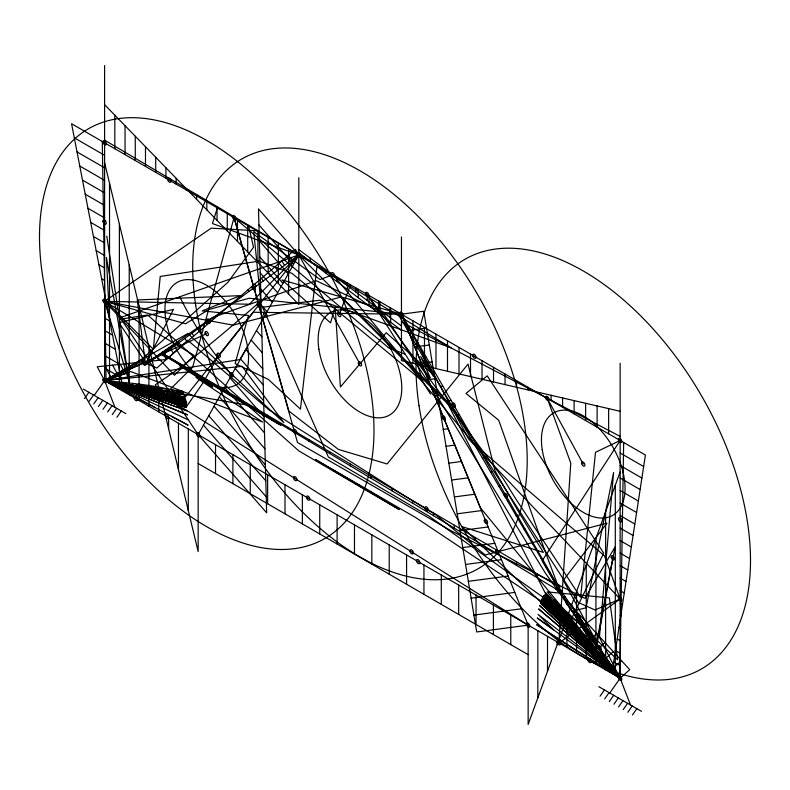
<?xml version="1.0" encoding="UTF-8"?>
<svg xmlns="http://www.w3.org/2000/svg" width="790" height="790" viewBox="0 0 790 790"><rect width="100%" height="100%" fill="white"/><g stroke="black" fill="none" stroke-linecap="round" stroke-linejoin="round"><path stroke-width="1.19" d="M205.044 379.052L205.044 378.479M225.812 391.475L225.812 390.704M246.579 403.897L246.589 402.93M267.346 416.32L267.356 415.145M288.103 428.743L288.123 427.37M308.87 441.166L308.89 439.596M329.637 453.598L329.657 451.821M350.404 466.021L350.424 464.036M371.172 478.444L371.191 476.261M391.939 490.867L391.959 488.487M412.706 503.289L412.726 500.712M433.473 515.712L433.493 512.927M454.23 528.135L454.26 525.153M474.997 540.558L475.027 537.378M495.765 552.98L495.794 549.603M516.532 565.413L516.561 561.818M537.299 577.836L537.328 574.044M619.834 678.067L623.665 442.489M317.067 265.479L300.447 409.181L268.442 379.476L235.124 363.578L248.494 315.467L202.161 310.914L240.466 295.628L137.302 299.963L145.212 361.741L118.944 322.666L173.464 309.384L145.054 365.118L178.747 341.645L144.679 364.506L212.125 317.649L316.207 280.677L382.854 312.544L434.342 391.583L545.327 573.046L620.14 678.245L630.529 705.006M611.924 673.495L645.41 455.05L71.564 123.744L123.507 391.514M612.843 557.849L596.519 643.119L570.518 603.807L597.023 642.675L563.329 580.294L606.996 523.158L485.208 554.975L436.06 514.981L402.624 494.57L268.995 409.872L187.724 340.243L156.845 368.071L140.195 360.319L104.606 380.602L94.217 395.375M217.359 207.908L212.471 223.57L298.818 254.943L451.307 347.926L319.772 300.23L262.547 307.192L328.344 456.985L428.684 515.969L578.201 622.234L620.14 678.245L609.762 693.018M620.14 471.887L528.145 724.43L528.145 625.127L401.458 314.203L282.06 279.966L330.536 322.883L335.148 306.974L340.401 387.011L386.221 332.709L434.658 375.793L422.65 355.421L433.434 376.405L420.655 356.567L430.333 377.906L415.955 359.746L422.818 381.313L292.004 273.399L259.071 261.115L160.222 276.47L153.319 349.318L106.413 301.671L233.099 325.154L341.408 296.971L451.742 405.853L578.408 602.503L595.028 609.999L620.14 598.988L604.459 555.814L474.435 444.326L333.025 274.693L320.118 279.512L253.718 231.707L260.789 301.109C226.809 330.388 193.125 360.329 155.363 384.681A44.102 25.468 60 0 1 160.113 398.259L159.462 395.691L143.326 391.455L159.659 396.738L143.444 392.077L159.728 397.064L132.256 389.006M339.226 314.637L350.523 284.795M247.408 346.711L239.883 359.608L104.606 380.602L97.219 366.757L166.423 359.49L163.51 354.038L298.818 254.943L448.029 404.263L545.278 593.063L560.11 609.505M84.5 398.585L88.915 392.304M89.132 401.261L93.546 394.98M93.753 403.927L98.167 397.647M98.385 406.603L102.799 400.323M103.016 409.279L107.43 402.999M107.647 411.946L112.062 405.665M112.269 414.622L116.683 408.341M116.9 417.298L121.314 411.017M600.035 696.227L604.449 689.947M604.666 698.903L609.08 692.623M609.297 701.579L613.712 695.299M613.929 704.245L618.343 697.965M618.55 706.922L622.964 700.641M623.182 709.588L627.596 703.317M627.813 712.264L632.227 705.983M632.444 714.94L636.858 708.66M104.606 65.57L104.606 380.602L178.668 405.379L298.818 254.943L295.361 249.433L166.69 359.104L163.51 354.038L104.606 380.602L114.984 407.363M563.764 597.586L564.988 596.49M578.784 616.931L580.255 615.598M585.676 627.142L588.511 624.614M592.569 637.362L596.756 633.62M599.462 647.583L605.002 642.625M606.355 657.803L613.247 651.632M613.247 668.024L621.493 660.647M154.741 407.383L104.606 380.602L242.105 366.353L283.837 422.62L187.813 333.548L104.606 380.602L620.14 678.245L629.739 669.653L555.518 588.58L558.096 586.269L401.458 314.203L249.146 298.245L208.876 309.552L185.522 323.732L104.606 301.336L129.076 381.698L106.759 236.111M178.668 405.379L528.145 625.127L476.696 631.97L423.746 311.24L401.458 314.203L398.99 315.615L557.602 586.555L558.096 586.269L620.14 678.245L620.14 363.212M407.334 329.874L409.704 328.522M415.688 344.134L417.94 342.84M424.032 358.393L426.185 357.159M432.377 372.653L434.431 371.478M440.731 386.912L442.676 385.797M449.076 401.172L450.922 400.115M457.42 415.431L459.168 414.434M465.774 429.691L467.413 428.753M474.119 443.95L475.659 443.072M482.463 458.21L483.895 457.39M490.817 472.469L492.14 471.719M499.162 486.739L500.386 486.038M507.516 500.998L508.632 500.356M515.86 515.258L516.877 514.675M524.205 529.517L525.123 528.994M532.559 543.777L533.369 543.313M540.903 558.036L541.604 557.631M549.248 572.296L549.85 571.95M206.743 333.587L104.606 380.602L188.158 425.168L171.45 416.291M117.68 376.119L130.706 371.517L262.635 422.048L195.95 377.432L212.678 386.991L179.281 365.592L279.621 424.615L164.044 355.303L281.052 425.129L247.606 405.112L104.606 380.602L117.661 376.07L104.606 380.602L187.862 419.707M572.483 611.272L586.032 607.777L613.603 472.529L599.432 637.362L620.14 678.245L570.024 646.704L536.667 624.712L620.14 678.245L579.465 620.851L620.14 678.245L537.23 617.958L553.81 630.015L538.079 614.373L620.14 678.245L565.749 601.881M119.507 319.308L147.769 314.963L212.036 373.512L298.867 450.932L399.207 509.57L332.323 469.843L382.488 498.994L315.595 459.622L415.945 517.707L532.648 595.62L572.088 620.397L570.449 621.315L595.374 649.726L570.834 621.217L595.334 649.755L580.324 632.563M408.124 330.566L426.531 328.117M414.79 346.928L429.316 345.003M421.455 363.291L432.11 361.879M428.131 379.664L434.895 378.756M434.796 396.027L437.68 395.642M440.465 412.518L441.462 412.39M443.249 429.404L448.128 428.753M446.044 446.281L454.803 445.116M448.829 463.167L461.469 461.478M451.613 480.044L468.134 477.851M454.398 496.93L474.8 494.214M457.183 513.806L481.466 510.577M459.978 530.692L488.141 526.94M462.762 547.569L494.807 543.303M465.547 564.455L501.472 559.676M468.332 581.331L508.138 576.038M471.117 598.218L514.813 592.401M473.911 615.094L521.479 608.764M583.257 464.086L547.253 398.377L570.775 463.128L558.816 643.119L620.14 598.988L468.707 439.023L401.458 314.203L253.373 312.267L217.793 357.139L202.842 383.051L186.252 407.008L153.428 395.444L104.606 380.602L124 373.986L110.511 377.61L134.912 365.286L227.915 282.326L253.501 247.26L248.643 225.98M256.938 230.769L211.197 228.162L104.606 301.336L174.462 375.25L194.133 355.362L104.606 301.336L249.344 304.219L298.818 254.943L258.498 208.916L266.655 512.809L198.162 434.619L120.199 317.679L298.818 254.943L359.964 363.864M620.14 411.284L401.458 360.586L401.458 236.961M570.686 621.483L585.518 638.498L571.081 620.93L570.548 621.246L595.384 649.726L570.785 621.098L595.354 649.736L580.374 632.514M148.54 393.963L160.064 398.051L160.202 398.644L159.56 396.027L143.237 390.833L131.357 385.994A27.008 15.593 60 0 1 130.508 384.76L146.239 387.288L162.957 396.531L192.691 367.034L234.077 217.566L388.729 347.896L405.221 354.226M401.458 321.925L620.14 436.396M74.299 137.835L104.606 155.334M620.14 452.976L643.653 466.544M77.025 151.927L104.606 167.845M620.14 465.488L641.885 478.049M79.76 166.019L104.606 180.357M620.14 478.009L640.127 489.543M82.496 180.11L104.606 192.879M620.14 490.521L638.36 501.038M85.231 194.202L104.606 205.39M620.14 503.033L636.602 512.532M87.966 208.303L104.606 217.902M620.14 515.554L634.834 524.037M90.702 222.395L104.606 230.423M620.14 528.066L633.076 535.531M93.437 236.487L104.606 242.935M620.14 540.577L631.309 547.026M96.163 250.578L104.606 255.447M620.14 553.099L629.551 558.53M98.898 264.67L104.606 267.968M620.14 565.61L627.783 570.024M101.634 278.761L104.606 280.48M620.14 578.122L626.026 581.519M620.14 590.644L624.258 593.014M104.606 305.513L107.104 306.954M620.14 603.155L622.5 604.518M104.606 318.024L109.84 321.046M620.14 615.667L620.841 616.072M104.606 330.536L112.565 335.138M618.975 627.507L620.634 628.475M104.606 343.058L115.301 349.229M617.207 639.001L620.436 640.868M104.606 355.569L118.036 363.321M615.45 650.506L620.239 653.271M104.606 368.081L120.771 377.423M613.682 662L620.14 665.733M83.286 389.055L125.926 413.674M598.83 686.698L641.46 711.316M198.162 463.523L528.145 654.673M104.606 140.146L298.818 254.943L198.162 434.619L198.162 551.558L104.606 162.76M298.818 249.66L401.458 325.944M298.818 252.721L401.458 330.368M401.458 314.203L480.399 507.753L620.14 678.245L538.77 609.051L620.14 678.245L565.61 602.019L579.277 621.049M575.081 626.756L620.14 678.245L539.649 605.634L620.14 678.245L553.02 601.23L620.14 678.245L572.286 633.225M571.338 620.97L595.937 649.459L570.587 621.226L585.232 638.843L570.153 621.779L620.14 678.245L540.429 603.056L556.348 618.175M574.863 627.151L545.258 594.011L620.14 678.245L461.804 526.584L543.372 552.417L518.744 512.068L495.103 471.097L468.016 364.111L387.12 463.977L338.347 449.401L288.893 411.077L234.077 217.566L297.494 442.519L451.406 530.969L584.936 598.336L615.104 546.808L595.976 649.508L560.683 592.944L544.557 549.801L498.727 420.27L465.991 393.45L487.203 375.843L603.718 553.128L569.906 621.918L585.262 638.794M559.32 610.966L544.883 594.86L620.14 678.245L541.101 601.111L556.901 616.565M557.365 615.331L541.654 599.64L620.14 678.245L574.518 627.813M573.056 631.052L620.14 678.245L544.419 595.601L574.606 629.087L543.925 595.976L558.876 611.855M557.74 614.393L542.108 598.514L620.14 678.245L574.221 628.396M573.352 630.331L620.14 678.245L543.727 596.134L620.14 678.245L542.473 597.645L558.046 613.672M104.606 104.665L298.818 304.535L298.818 177.701M558.293 613.109L542.769 596.973L620.14 678.245L574.054 628.761M573.589 629.778L620.14 678.245L543.471 596.341L558.649 612.329M558.49 612.675L543.145 596.608L620.14 678.245L573.777 629.354M573.925 629.018L620.14 678.245M552.911 601.407L612.991 670.068L552.911 601.397L568 618.442M553.01 601.239L575.179 626.588M570.469 621.513L585.281 638.745M258.923 224.903L293.515 264.403M259.357 240.901L288.222 273.853M259.782 256.898L282.919 283.314M260.216 272.886L277.626 292.774M260.641 288.883L272.333 302.224M261.075 304.881L267.03 311.685M256.434 330.595L261.934 336.866M251.141 340.056L262.359 352.863M245.838 349.506L262.793 368.861M240.545 358.966L263.218 384.858M235.242 368.416L263.653 400.846M229.949 377.877L264.077 416.844M224.646 387.337L264.502 432.841M219.353 396.787L264.936 448.839M214.05 406.248L265.361 464.826M208.758 415.698L265.796 480.824M203.465 425.158L266.22 496.821M612.991 670.068L545.564 592.875L590.594 644.413L547.243 591.888L609.367 597.902L617.671 659.838L553.899 599.719L613.089 669.881M585.982 638.448L571.042 621.147L585.943 638.518M580.393 632.375L595.384 649.726L570.785 621.315L585.765 638.537M367.241 300.516L367.241 294.453L503.319 478.799L515.761 498.895L580.62 597.28L595.492 452.334L620.14 440.465L542.138 560.841L565.857 601.763M367.241 294.453L430.55 394.082M288.587 255.21L291.698 260.157M281.823 260.976L284.578 265.371M275.048 266.753L277.448 270.595M268.274 272.52L270.328 275.809M261.5 278.297L263.208 281.023M254.726 284.064L256.088 286.237M247.961 289.841L248.969 291.451M241.187 295.608L241.849 296.665M234.413 301.385L234.729 301.879M220.479 312.317L220.864 312.929M213.359 317.531L214.09 318.696M206.239 322.745L207.326 324.473M199.119 327.959L200.551 330.24M192 333.173L193.777 336.017M184.88 338.387L187.003 341.784M177.76 343.601L180.229 347.56M170.63 348.825L173.464 353.328M156.973 356.991L158.731 360.299M150.426 359.944L151.048 361.109M143.355 361.919L143.879 362.887M135.663 362.719L137.332 365.839M127.98 363.528L130.785 368.792M120.287 364.338L124.237 371.744M112.595 365.148L117.7 374.697M104.912 365.958L111.153 377.65M156.252 386.646L157.269 389.124M157.072 388.621L158.237 391.751M157.961 390.971L159.244 394.911M158.464 392.413L159.768 396.837M158.691 393.124L160.005 397.795M129.076 381.698L106.383 257.481L109.385 317.047M102.295 141.479L106.117 381.471M615.301 485.179L615.301 675.45M608.636 408.618L608.636 433.819M605.614 511.762L605.614 669.861M597.121 405.942L597.121 427.173M595.937 538.346L595.937 664.262M586.249 564.929L586.249 658.672M585.617 403.275L585.617 420.527M576.562 591.513L576.562 653.083M574.103 400.609L574.103 413.881M566.884 618.096L566.884 647.494M562.599 397.943L562.599 407.235M557.197 641.905L557.197 644.68M551.084 395.276L551.084 400.589M547.51 636.315L547.51 671.263M539.57 392.61L539.57 394.22M537.832 630.716L537.832 697.846M528.066 387.298L528.066 389.934M516.551 380.652L516.551 387.268M510.775 615.104L510.775 644.61M505.047 374.006L505.047 384.602M493.533 367.36L493.533 381.935M493.414 605.071L493.414 634.548M482.028 360.714L482.028 379.269M476.044 595.048L476.044 624.495M470.514 354.078L470.514 376.593M459.01 347.432L459.01 373.927M458.674 585.025L458.674 614.432M447.496 340.786L447.496 371.26M441.304 574.992L441.304 604.37M435.981 334.14L435.981 368.594M424.477 327.495L424.477 365.928M423.944 564.969L423.944 594.307M412.963 320.849L412.963 363.262M406.574 554.936L406.574 584.254M390.655 307.962L390.655 322.192M390.053 307.616L390.053 317.462M389.203 544.912L389.203 574.192M379.852 301.731L379.852 314.025M378.647 301.029L378.647 308.989M371.833 534.889L371.833 564.129M369.039 295.49L369.039 305.849M358.235 289.249L358.235 297.672M355.836 287.866L355.836 292.043M354.473 524.856L354.473 554.067M347.432 283.018L347.432 289.505M344.43 281.279L344.43 283.561M337.103 514.833L337.103 544.014M336.629 276.776L336.629 281.329M325.826 270.536L325.826 273.152M321.629 266.615L321.629 268.116M319.733 504.8L319.733 533.951M315.022 264.304L315.022 264.976M310.223 258.142L310.223 261.529M304.219 256.809L304.219 258.063M302.363 494.777L302.363 523.889M288.597 248.929L288.597 294.018M285.002 484.754L285.002 513.826M278.376 242.886L278.376 283.501M268.156 236.842L268.156 272.985M267.632 474.721L267.632 503.763M257.925 230.799L257.925 262.458M250.262 464.698L250.262 493.711M247.705 224.755L247.705 251.941M237.484 218.712L237.484 241.424M232.902 454.665L232.902 483.648M227.263 212.668L227.263 230.897M217.043 206.625L217.043 220.38M215.532 444.642L215.532 473.585M206.822 200.581L206.822 209.864M196.601 194.538L196.601 199.337M188.316 428.931L188.316 510.626M186.381 188.494L186.381 190.025M178.461 423.243L178.461 469.704M176.16 178.303L176.16 184.129M168.616 417.555L168.616 428.782M165.93 167.786L165.93 178.224M158.77 387.851L158.77 411.876M155.709 157.259L155.709 172.329M148.925 346.928L148.925 406.188M145.488 146.743L145.488 166.423M139.07 305.997L139.07 400.5M135.268 136.226L135.268 160.518M129.224 265.075L129.224 394.812M125.047 125.699L125.047 154.623M119.379 224.153L119.379 389.124M114.827 115.182L114.827 148.718M109.524 183.221L109.524 383.446M231.717 374.727A216.095 124.761 60 0 1 179.735 296.773M163.51 354.038L558.066 590.258L558.096 586.269L163.51 354.038M186.361 401.399L185.759 404.391L153.043 393.489L104.606 380.602C130.982 383.249 157.803 384.918 183.152 393.252L182.806 391.396L135.91 384.918L167.826 391.81L184.149 397.034L184.149 394.803L105.109 380.691C132.216 386.735 159.61 392.077 185.709 401.774L185.581 398.891L104.606 380.602L187.398 414.829L104.606 380.602L183.408 393.825L104.606 380.602L186.865 410.751L104.606 380.602L185.294 394.753L184.307 397.469L152.273 390.033L104.606 380.602L186.341 407.452L104.606 380.602L152.361 390.428L184.455 398.081L104.606 380.602L186.144 406.445L153.319 394.891L104.606 380.602L152.48 390.932L184.633 398.871L104.606 380.602L185.877 404.836L153.23 394.427L104.606 380.602L152.628 391.573L184.86 399.868L104.606 380.602L169.554 399.631L186.025 405.764L186.726 402.633L104.606 380.602L168.932 396.55L185.137 401.142L104.606 380.602L185.472 402.762L104.606 380.602L186.361 401.399M585.449 638.755L570.38 621.671L585.449 638.755M595.877 649.489L581.085 631.951L595.828 649.528M165.683 319.022A59.132 34.138 60 0 0 234.117 385.885A59.132 34.138 60 0 0 220.41 295.865A59.132 34.138 60 0 0 165.683 319.022M42.522 275.325A236.506 136.552 60 0 0 316.257 542.76A236.506 136.552 60 0 0 261.441 182.678A236.506 136.552 60 0 0 42.522 275.325M419.046 405.823A236.506 136.552 60 0 0 692.781 673.258A236.506 136.552 60 0 0 637.965 313.176A236.506 136.552 60 0 0 419.046 405.823M542.207 449.52A59.132 34.138 60 0 0 610.64 516.374A59.132 34.138 60 0 0 596.934 426.353A59.132 34.138 60 0 0 542.207 449.52M195.742 305.602A236.506 136.552 60 0 0 469.477 573.036A236.506 136.552 60 0 0 414.661 212.954A236.506 136.552 60 0 0 195.742 305.602M318.903 349.299A59.132 34.138 60 0 0 387.337 416.162A59.132 34.138 60 0 0 373.64 326.142A59.132 34.138 60 0 0 318.903 349.299M297.178 254.36A2.37 1.363 60 0 0 299.914 257.036A2.37 1.363 60 0 0 299.361 253.432A2.37 1.363 60 0 0 297.178 254.36M331.385 274.11A2.37 1.363 60 0 0 334.121 276.786A2.37 1.363 60 0 0 333.578 273.192A2.37 1.363 60 0 0 331.385 274.11M365.602 293.87A2.37 1.363 60 0 0 368.338 296.536A2.37 1.363 60 0 0 367.785 292.942A2.37 1.363 60 0 0 365.602 293.87M399.809 313.62A2.37 1.363 60 0 0 402.554 316.296A2.37 1.363 60 0 0 402.001 312.692A2.37 1.363 60 0 0 399.809 313.62M556.456 585.686A2.37 1.363 60 0 0 559.192 588.362A2.37 1.363 60 0 0 558.649 584.758A2.37 1.363 60 0 0 556.456 585.686M424.931 508.276A2.37 1.363 60 0 0 427.666 510.952A2.37 1.363 60 0 0 427.113 507.348A2.37 1.363 60 0 0 424.931 508.276M293.396 430.866A2.37 1.363 60 0 0 296.141 433.542A2.37 1.363 60 0 0 295.588 429.938A2.37 1.363 60 0 0 293.396 430.866M161.871 353.456A2.37 1.363 60 0 0 164.606 356.132A2.37 1.363 60 0 0 164.063 352.528A2.37 1.363 60 0 0 161.871 353.456M102.967 380.02A2.37 1.363 60 0 0 105.702 382.696A2.37 1.363 60 0 0 105.149 379.091A2.37 1.363 60 0 0 102.967 380.02M102.967 300.753A2.37 1.363 60 0 0 105.702 303.429A2.37 1.363 60 0 0 105.149 299.835A2.37 1.363 60 0 0 102.967 300.753M102.967 221.496A2.37 1.363 60 0 0 105.702 224.172A2.37 1.363 60 0 0 105.149 220.568A2.37 1.363 60 0 0 102.967 221.496M102.967 142.23A2.37 1.363 60 0 0 105.702 144.906A2.37 1.363 60 0 0 105.149 141.311A2.37 1.363 60 0 0 102.967 142.23M167.697 179.607A2.37 1.363 60 0 0 170.433 182.283A2.37 1.363 60 0 0 169.889 178.688A2.37 1.363 60 0 0 167.697 179.607M232.438 216.983A2.37 1.363 60 0 0 235.173 219.66A2.37 1.363 60 0 0 234.63 216.055A2.37 1.363 60 0 0 232.438 216.983M252.069 287.392A2.37 1.363 60 0 0 254.815 290.068A2.37 1.363 60 0 0 254.262 286.464A2.37 1.363 60 0 0 252.069 287.392M206.97 320.424A2.37 1.363 60 0 0 209.706 323.1A2.37 1.363 60 0 0 209.162 319.496A2.37 1.363 60 0 0 206.97 320.424M142.239 362.304A2.37 1.363 60 0 0 144.975 364.98A2.37 1.363 60 0 0 144.422 361.385A2.37 1.363 60 0 0 142.239 362.304M122.598 371.162A2.37 1.363 60 0 0 125.334 373.838A2.37 1.363 60 0 0 124.79 370.234A2.37 1.363 60 0 0 122.598 371.162M504.237 494.994A2.37 1.363 60 0 0 506.983 497.67A2.37 1.363 60 0 0 506.43 494.066A2.37 1.363 60 0 0 504.237 494.994M452.028 404.312A2.37 1.363 60 0 0 454.764 406.978A2.37 1.363 60 0 0 454.22 403.384A2.37 1.363 60 0 0 452.028 404.312M472.706 355.707A2.37 1.363 60 0 0 475.452 358.384A2.37 1.363 60 0 0 474.899 354.779A2.37 1.363 60 0 0 472.706 355.707M545.604 397.795A2.37 1.363 60 0 0 548.339 400.471A2.37 1.363 60 0 0 547.796 396.866A2.37 1.363 60 0 0 545.604 397.795M618.501 439.882A2.37 1.363 60 0 0 621.236 442.548A2.37 1.363 60 0 0 620.693 438.954A2.37 1.363 60 0 0 618.501 439.882M618.501 519.139A2.37 1.363 60 0 0 621.236 521.815A2.37 1.363 60 0 0 620.693 518.21A2.37 1.363 60 0 0 618.501 519.139M618.501 598.405A2.37 1.363 60 0 0 621.236 601.072A2.37 1.363 60 0 0 620.693 597.477A2.37 1.363 60 0 0 618.501 598.405M618.501 677.662A2.37 1.363 60 0 0 621.236 680.338A2.37 1.363 60 0 0 620.693 676.734A2.37 1.363 60 0 0 618.501 677.662M597.823 647A2.37 1.363 60 0 0 600.558 649.676A2.37 1.363 60 0 0 600.005 646.072A2.37 1.363 60 0 0 597.823 647M577.135 616.348A2.37 1.363 60 0 0 579.87 619.014A2.37 1.363 60 0 0 579.327 615.42A2.37 1.363 60 0 0 577.135 616.348M337.587 314.055A2.37 1.363 60 0 0 340.322 316.721A2.37 1.363 60 0 0 339.779 313.126A2.37 1.363 60 0 0 337.587 314.055M611.203 557.266A2.37 1.363 60 0 0 613.939 559.942A2.37 1.363 60 0 0 613.386 556.338A2.37 1.363 60 0 0 611.203 557.266M526.505 624.544A2.37 1.363 60 0 0 529.241 627.221A2.37 1.363 60 0 0 528.688 623.616A2.37 1.363 60 0 0 526.505 624.544M416.508 561.038A2.37 1.363 60 0 0 419.243 563.714A2.37 1.363 60 0 0 418.7 560.12A2.37 1.363 60 0 0 416.508 561.038M306.51 497.532A2.37 1.363 60 0 0 309.255 500.208A2.37 1.363 60 0 0 308.702 496.614A2.37 1.363 60 0 0 306.51 497.532M196.522 434.036A2.37 1.363 60 0 0 199.258 436.702A2.37 1.363 60 0 0 198.705 433.108A2.37 1.363 60 0 0 196.522 434.036M263.623 314.252A2.37 1.363 60 0 0 266.358 316.928A2.37 1.363 60 0 0 265.815 313.324A2.37 1.363 60 0 0 263.623 314.252M165.337 416.024A2.37 1.363 60 0 0 168.072 418.7A2.37 1.363 60 0 0 167.519 415.106A2.37 1.363 60 0 0 165.337 416.024M134.152 398.022A2.37 1.363 60 0 0 136.887 400.698A2.37 1.363 60 0 0 136.334 397.094A2.37 1.363 60 0 0 134.152 398.022M410.01 551.302A2.37 1.363 60 0 0 412.745 553.968A2.37 1.363 60 0 0 412.202 550.373A2.37 1.363 60 0 0 410.01 551.302M293.525 478.049A2.37 1.363 60 0 0 296.26 480.725A2.37 1.363 60 0 0 295.707 477.121A2.37 1.363 60 0 0 293.525 478.049M177.029 404.796A2.37 1.363 60 0 0 179.764 407.472A2.37 1.363 60 0 0 179.221 403.878A2.37 1.363 60 0 0 177.029 404.796M257.125 304.506A2.37 1.363 60 0 0 259.861 307.182A2.37 1.363 60 0 0 259.318 303.577A2.37 1.363 60 0 0 257.125 304.506M217.082 354.651A2.37 1.363 60 0 0 219.817 357.327A2.37 1.363 60 0 0 219.264 353.723A2.37 1.363 60 0 0 217.082 354.651M152.342 396.541A2.37 1.363 60 0 0 155.077 399.217A2.37 1.363 60 0 0 154.534 395.612A2.37 1.363 60 0 0 152.342 396.541M127.654 388.275A2.37 1.363 60 0 0 130.389 390.951A2.37 1.363 60 0 0 129.837 387.347A2.37 1.363 60 0 0 127.654 388.275M205.094 333.005A2.37 1.363 60 0 0 207.829 335.681A2.37 1.363 60 0 0 207.286 332.077A2.37 1.363 60 0 0 205.094 333.005M230.068 374.144A2.37 1.363 60 0 0 232.813 376.82A2.37 1.363 60 0 0 232.26 373.216A2.37 1.363 60 0 0 230.068 374.144M484.27 520.906A2.37 1.363 60 0 0 487.015 523.582A2.37 1.363 60 0 0 486.462 519.978A2.37 1.363 60 0 0 484.27 520.906M442.045 417.258A2.37 1.363 60 0 0 444.78 419.934A2.37 1.363 60 0 0 444.237 416.34A2.37 1.363 60 0 0 442.045 417.258M587.839 659.956A2.37 1.363 60 0 0 590.574 662.632A2.37 1.363 60 0 0 590.021 659.028A2.37 1.363 60 0 0 587.839 659.956M557.167 642.25A2.37 1.363 60 0 0 559.903 644.926A2.37 1.363 60 0 0 559.36 641.322A2.37 1.363 60 0 0 557.167 642.25M581.618 463.503A2.37 1.363 60 0 0 584.353 466.179A2.37 1.363 60 0 0 583.81 462.575A2.37 1.363 60 0 0 581.618 463.503M358.314 363.281A2.37 1.363 60 0 0 361.06 365.958A2.37 1.363 60 0 0 360.507 362.363A2.37 1.363 60 0 0 358.314 363.281"/></g></svg>
